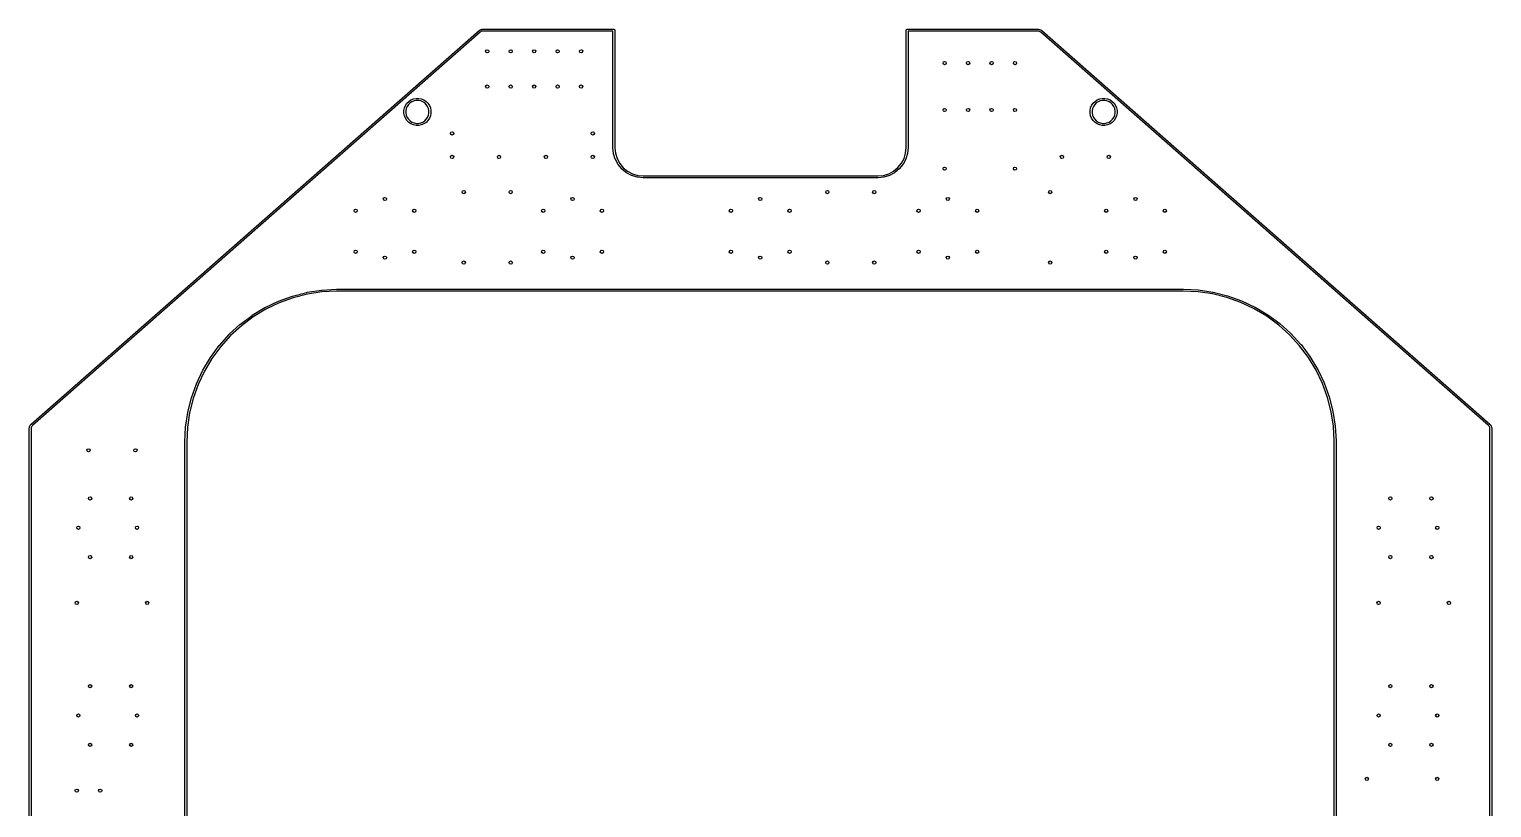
# Model space of a CAD drawing. Extents: x 17 to 176, y -177 to -9.
# Drawn here: x 17.2 to 175.6, y -93.3 to -9 of the extents above; entities that cross this region are included whole.
import ezdxf

# ---------------------------------------------------------------- set-up
doc = ezdxf.new("R2010")
doc.units = 0
doc.layers.add('BLACK', color=7, linetype='CONTINUOUS')

msp = doc.modelspace()

# ---------------------------------------------------------------- linework, layer by layer
at = {"layer": 'BLACK', "linetype": 'CONTINUOUS'}
for p, q in [((17.4069, -51.7871), (65.9241, -9.1919)), ((66.0487, -9.3486), (17.5439, -51.933)), ((65.9241, -9.1919), (65.9281, -9.189)), ((65.9281, -9.189), (66.0086, -9.1312)), ((65.9281, -9.189), (65.9281, -9.189)), ((66.0086, -9.1312), (66.0098, -9.1304)), ((66.0098, -9.1304), (66.0177, -9.126)), ((66.0177, -9.126), (66.0255, -9.1214)), ((66.0255, -9.1214), (66.1157, -9.0803)), ((66.1173, -9.2994), (66.0487, -9.3486)), ((66.1157, -9.0803), (66.117, -9.0798)), ((66.117, -9.0798), (66.1256, -9.0769)), ((66.1897, -9.2664), (66.1173, -9.2994)), ((66.1256, -9.0769), (66.1342, -9.074)), ((66.1342, -9.074), (66.2307, -9.0512)), ((66.2686, -9.2478), (66.1897, -9.2664)), ((66.2307, -9.0512), (66.2321, -9.0509)), ((66.2321, -9.0509), (66.2395, -9.05)), ((66.2395, -9.05), (66.247, -9.0488)), ((66.247, -9.0488), (66.3133, -9.0443)), ((66.3249, -9.244), (66.2686, -9.2478)), ((66.3133, -9.0443), (66.3167, -9.044)), ((66.3167, -9.044), (80.5131, -9.044)), ((80.418, -9.244), (66.3249, -9.244)), ((80.418, -21.8489), (80.418, -9.244)), ((80.5131, -9.044), (80.518, -9.0435)), ((80.518, -9.0435), (80.5229, -9.044)), ((80.5229, -9.044), (80.5376, -9.0455)), ((80.5376, -9.0455), (80.5565, -9.0512)), ((80.5565, -9.0512), (80.5738, -9.0604)), ((80.5738, -9.0604), (80.5891, -9.073)), ((80.5891, -9.073), (80.6015, -9.0882)), ((80.6015, -9.0882), (80.6108, -9.1055)), ((80.6108, -9.1055), (80.6166, -9.1244)), ((80.6166, -9.1244), (80.6185, -9.144)), ((80.6185, -9.144), (80.618, -9.1489)), ((80.618, -9.1489), (80.618, -21.8439)), ((112.168, -9.144), (112.169, -9.1244)), ((112.168, -9.1489), (112.168, -9.144)), ((112.168, -21.8391), (112.168, -9.1489)), ((112.169, -9.1244), (112.175, -9.1055)), ((112.175, -9.1055), (112.184, -9.0882)), ((112.184, -9.0882), (112.197, -9.073)), ((112.197, -9.073), (112.212, -9.0604)), ((112.212, -9.0604), (112.23, -9.0512)), ((112.23, -9.0512), (112.248, -9.0455)), ((112.248, -9.0455), (112.263, -9.044)), ((112.263, -9.044), (112.268, -9.0435)), ((112.268, -9.0435), (112.273, -9.044)), ((112.273, -9.044), (126.469, -9.044)), ((126.46, -9.244), (112.368, -9.244)), ((112.368, -9.244), (112.368, -21.8489)), ((126.544, -9.2522), (126.46, -9.244)), ((126.469, -9.044), (126.474, -9.0445)), ((126.474, -9.0445), (126.474, -9.0445)), ((126.474, -9.0445), (126.573, -9.0541)), ((126.62, -9.2752), (126.544, -9.2522)), ((126.573, -9.0541), (126.573, -9.0541)), ((126.573, -9.0541), (126.574, -9.0543)), ((126.574, -9.0543), (126.583, -9.0562)), ((126.583, -9.0562), (126.592, -9.0579)), ((126.592, -9.0579), (126.687, -9.0866)), ((126.691, -9.3133), (126.62, -9.2752)), ((126.687, -9.0866), (126.688, -9.087)), ((126.688, -9.087), (126.697, -9.0906)), ((126.736, -9.3476), (126.691, -9.3133)), ((126.697, -9.0906), (126.705, -9.094)), ((126.705, -9.094), (126.792, -9.1406)), ((175.24, -51.931), (126.736, -9.3476)), ((126.792, -9.1406), (126.794, -9.1412)), ((126.794, -9.1412), (126.8, -9.1455)), ((126.8, -9.1455), (126.806, -9.1495)), ((126.806, -9.1495), (126.859, -9.1899)), ((126.859, -9.1899), (126.862, -9.1919)), ((126.862, -9.1919), (175.379, -51.7871)), ((57.8255, -17.5589), (57.936, -17.2922)), ((57.936, -17.2922), (58.0964, -17.0522)), ((58.13, -17.3959), (58.0361, -17.6228)), ((58.0964, -17.0522), (58.3005, -16.8481)), ((58.2664, -17.1918), (58.13, -17.3959)), ((58.4401, -17.0181), (58.2664, -17.1918)), ((58.3005, -16.8481), (58.5405, -16.6877)), ((58.6442, -16.8817), (58.4401, -17.0181)), ((58.5405, -16.6877), (58.8072, -16.5772)), ((58.8711, -16.7878), (58.6442, -16.8817)), ((58.8072, -16.5772), (59.0903, -16.5209)), ((59.1119, -16.7399), (58.8711, -16.7878)), ((59.0903, -16.5209), (59.379, -16.5209)), ((59.3575, -16.7399), (59.1119, -16.7399)), ((59.5983, -16.7878), (59.3575, -16.7399)), ((59.379, -16.5209), (59.6621, -16.5772)), ((59.8251, -16.8817), (59.5983, -16.7878)), ((59.6621, -16.5772), (59.9288, -16.6877)), ((60.0293, -17.0181), (59.8251, -16.8817)), ((59.9288, -16.6877), (60.1689, -16.8481)), ((60.2029, -17.1918), (60.0293, -17.0181)), ((60.1689, -16.8481), (60.373, -17.0522)), ((60.3393, -17.3959), (60.2029, -17.1918)), ((60.4333, -17.6228), (60.3393, -17.3959)), ((60.373, -17.0522), (60.5334, -17.2922)), ((60.5334, -17.2922), (60.6438, -17.5589)), ((132.142, -17.5589), (132.253, -17.2922)), ((132.253, -17.2922), (132.413, -17.0522)), ((132.447, -17.3959), (132.353, -17.6228)), ((132.413, -17.0522), (132.617, -16.8481)), ((132.583, -17.1918), (132.447, -17.3959)), ((132.757, -17.0181), (132.583, -17.1918)), ((132.617, -16.8481), (132.857, -16.6877)), ((132.961, -16.8817), (132.757, -17.0181)), ((132.857, -16.6877), (133.124, -16.5772)), ((133.188, -16.7878), (132.961, -16.8817)), ((133.124, -16.5772), (133.407, -16.5209)), ((133.429, -16.7399), (133.188, -16.7878)), ((133.407, -16.5209), (133.696, -16.5209)), ((133.674, -16.7399), (133.429, -16.7399)), ((133.915, -16.7878), (133.674, -16.7399)), ((133.696, -16.5209), (133.979, -16.5772)), ((134.142, -16.8817), (133.915, -16.7878)), ((133.979, -16.5772), (134.245, -16.6877)), ((134.346, -17.0181), (134.142, -16.8817)), ((134.245, -16.6877), (134.485, -16.8481)), ((134.52, -17.1918), (134.346, -17.0181)), ((134.485, -16.8481), (134.69, -17.0522)), ((134.656, -17.3959), (134.52, -17.1918)), ((134.75, -17.6228), (134.656, -17.3959)), ((134.69, -17.0522), (134.85, -17.2922)), ((134.85, -17.2922), (134.96, -17.5589)), ((57.7692, -17.842), (57.8255, -17.5589)), ((57.7692, -18.1307), (57.7692, -17.842)), ((57.8255, -18.4138), (57.7692, -18.1307)), ((57.936, -18.6805), (57.8255, -18.4138)), ((58.0964, -18.9206), (57.936, -18.6805)), ((58.0361, -17.6228), (57.9882, -17.8636)), ((57.9882, -17.8636), (57.9882, -18.1091)), ((57.9882, -18.1091), (58.0361, -18.35)), ((58.0361, -18.35), (58.13, -18.5768)), ((58.3005, -19.1247), (58.0964, -18.9206)), ((58.13, -18.5768), (58.2664, -18.781)), ((58.2664, -18.781), (58.4401, -18.9546)), ((58.4401, -18.9546), (58.6442, -19.091)), ((59.8251, -19.091), (60.0293, -18.9546)), ((60.0293, -18.9546), (60.2029, -18.781)), ((60.373, -18.9206), (60.1689, -19.1247)), ((60.2029, -18.781), (60.3393, -18.5768)), ((60.3393, -18.5768), (60.4333, -18.35)), ((60.5334, -18.6805), (60.373, -18.9206)), ((60.4812, -17.8636), (60.4333, -17.6228)), ((60.4333, -18.35), (60.4812, -18.1091)), ((60.4812, -18.1091), (60.4812, -17.8636)), ((60.6438, -18.4138), (60.5334, -18.6805)), ((60.6438, -17.5589), (60.7001, -17.842)), ((60.7001, -18.1307), (60.6438, -18.4138)), ((60.7001, -17.842), (60.7001, -18.1307)), ((132.086, -17.842), (132.142, -17.5589)), ((132.086, -18.1307), (132.086, -17.842)), ((132.142, -18.4138), (132.086, -18.1307)), ((132.253, -18.6805), (132.142, -18.4138)), ((132.413, -18.9206), (132.253, -18.6805)), ((132.353, -17.6228), (132.305, -17.8636)), ((132.305, -17.8636), (132.305, -18.1091)), ((132.305, -18.1091), (132.353, -18.35)), ((132.353, -18.35), (132.447, -18.5768)), ((132.617, -19.1247), (132.413, -18.9206)), ((132.447, -18.5768), (132.583, -18.781)), ((132.583, -18.781), (132.757, -18.9546)), ((132.757, -18.9546), (132.961, -19.091)), ((134.142, -19.091), (134.346, -18.9546)), ((134.346, -18.9546), (134.52, -18.781)), ((134.69, -18.9206), (134.485, -19.1247)), ((134.52, -18.781), (134.656, -18.5768)), ((134.656, -18.5768), (134.75, -18.35)), ((134.85, -18.6805), (134.69, -18.9206)), ((134.798, -17.8636), (134.75, -17.6228)), ((134.75, -18.35), (134.798, -18.1091)), ((134.798, -18.1091), (134.798, -17.8636)), ((134.96, -18.4138), (134.85, -18.6805)), ((134.96, -17.5589), (135.017, -17.842)), ((135.017, -18.1307), (134.96, -18.4138)), ((135.017, -17.842), (135.017, -18.1307)), ((58.5405, -19.285), (58.3005, -19.1247)), ((58.8072, -19.3955), (58.5405, -19.285)), ((58.6442, -19.091), (58.8711, -19.185)), ((59.0903, -19.4518), (58.8072, -19.3955)), ((58.8711, -19.185), (59.1119, -19.2329)), ((59.379, -19.4518), (59.0903, -19.4518)), ((59.1119, -19.2329), (59.3575, -19.2329)), ((59.3575, -19.2329), (59.5983, -19.185)), ((59.6621, -19.3955), (59.379, -19.4518)), ((59.5983, -19.185), (59.8251, -19.091)), ((59.9288, -19.285), (59.6621, -19.3955)), ((60.1689, -19.1247), (59.9288, -19.285)), ((132.857, -19.285), (132.617, -19.1247)), ((133.124, -19.3955), (132.857, -19.285)), ((132.961, -19.091), (133.188, -19.185)), ((133.407, -19.4518), (133.124, -19.3955)), ((133.188, -19.185), (133.429, -19.2329)), ((133.696, -19.4518), (133.407, -19.4518)), ((133.429, -19.2329), (133.674, -19.2329)), ((133.674, -19.2329), (133.915, -19.185)), ((133.979, -19.3955), (133.696, -19.4518)), ((133.915, -19.185), (134.142, -19.091)), ((134.245, -19.285), (133.979, -19.3955)), ((134.485, -19.1247), (134.245, -19.285)), ((80.418, -21.8491), (80.418, -21.8489)), ((80.4181, -21.8665), (80.418, -21.8491)), ((80.4185, -21.8709), (80.4181, -21.8665)), ((80.4185, -21.8752), (80.4185, -21.8709)), ((80.4186, -21.8766), (80.4185, -21.8752)), ((80.4834, -22.4929), (80.4186, -21.8766)), ((80.618, -21.8439), (80.6181, -21.8607)), ((80.6181, -21.8607), (80.6813, -22.4622)), ((112.109, -22.4412), (112.168, -21.8391)), ((112.368, -21.8538), (112.307, -22.4705)), ((112.368, -21.8489), (112.368, -21.8537)), ((112.368, -21.8537), (112.368, -21.8538)), ((80.4852, -22.5018), (80.4834, -22.4929)), ((80.4869, -22.5107), (80.4852, -22.5018)), ((80.4873, -22.512), (80.4869, -22.5107)), ((80.6706, -23.1039), (80.4873, -22.512)), ((80.6741, -23.1123), (80.6706, -23.1039)), ((80.6775, -23.1207), (80.6741, -23.1123)), ((80.6781, -23.1219), (80.6775, -23.1207)), ((80.9728, -23.667), (80.6781, -23.1219)), ((80.6813, -22.4622), (80.8587, -23.0354)), ((80.8587, -23.0354), (81.1441, -23.5633)), ((80.9779, -23.6745), (80.9728, -23.667)), ((80.9829, -23.6821), (80.9779, -23.6745)), ((80.9837, -23.6832), (80.9829, -23.6821)), ((80.9838, -23.6832), (80.9837, -23.6832)), ((81.3787, -24.1606), (80.9838, -23.6832)), ((80.9838, -23.6832), (80.9838, -23.6832)), ((81.1441, -23.5633), (81.5266, -24.0256)), ((111.275, -24.0104), (111.654, -23.5454)), ((111.815, -23.6642), (111.423, -24.1444)), ((111.654, -23.5454), (111.936, -23.0156)), ((111.82, -23.6567), (111.815, -23.6642)), ((111.825, -23.6492), (111.82, -23.6567)), ((111.826, -23.648), (111.825, -23.6492)), ((112.117, -23.1008), (111.826, -23.648)), ((111.826, -23.648), (111.826, -23.648)), ((111.826, -23.648), (111.826, -23.648)), ((111.936, -23.0156), (112.109, -22.4412)), ((112.12, -23.0925), (112.117, -23.1008)), ((112.124, -23.0841), (112.12, -23.0925)), ((112.303, -22.4896), (112.124, -23.0828)), ((112.124, -23.0828), (112.124, -23.0841)), ((112.305, -22.4807), (112.303, -22.4896)), ((112.307, -22.4718), (112.305, -22.4807)), ((112.307, -22.4705), (112.307, -22.4718)), ((81.3852, -24.167), (81.3787, -24.1606)), ((81.3915, -24.1735), (81.3852, -24.167)), ((81.3926, -24.1744), (81.3915, -24.1735)), ((81.8728, -24.566), (81.3926, -24.1744)), ((81.3926, -24.1744), (81.3926, -24.1744)), ((81.3926, -24.1744), (81.3926, -24.1744)), ((81.5266, -24.0256), (81.9916, -24.4048)), ((81.8803, -24.571), (81.8728, -24.566)), ((81.8878, -24.5762), (81.8803, -24.571)), ((81.889, -24.5768), (81.8878, -24.5762)), ((82.4362, -24.8677), (81.889, -24.5768)), ((81.889, -24.5768), (81.889, -24.5768)), ((81.889, -24.5768), (81.889, -24.5768)), ((81.9916, -24.4048), (82.5214, -24.6865)), ((82.4445, -24.8712), (82.4362, -24.8677)), ((82.4529, -24.8748), (82.4445, -24.8712)), ((82.4542, -24.8752), (82.4529, -24.8748)), ((83.0474, -25.0543), (82.4542, -24.8752)), ((82.4542, -24.8752), (82.4542, -24.8752)), ((82.5214, -24.6865), (83.0958, -24.86)), ((83.0563, -25.056), (83.0474, -25.0543)), ((83.0652, -25.0579), (83.0563, -25.056)), ((83.0665, -25.0581), (83.0652, -25.0579)), ((83.6832, -25.1185), (83.0665, -25.0581)), ((83.0665, -25.0581), (83.0665, -25.0581)), ((83.0958, -24.86), (83.6979, -24.919)), ((83.6833, -25.1185), (83.6832, -25.1185)), ((83.6881, -25.119), (83.6833, -25.1185)), ((109.098, -25.119), (83.6881, -25.119)), ((83.6979, -24.919), (109.093, -24.919)), ((109.093, -24.919), (109.11, -24.9189)), ((109.116, -25.1189), (109.098, -25.119)), ((109.098, -25.119), (109.098, -25.119)), ((109.11, -24.9189), (109.711, -24.8557)), ((109.12, -25.1185), (109.116, -25.1189)), ((109.124, -25.1185), (109.12, -25.1185)), ((109.126, -25.1184), (109.124, -25.1185)), ((109.742, -25.0536), (109.126, -25.1184)), ((109.711, -24.8557), (110.284, -24.6783)), ((109.751, -25.0518), (109.742, -25.0536)), ((109.76, -25.0501), (109.751, -25.0518)), ((109.761, -25.0497), (109.76, -25.0501)), ((110.353, -24.8664), (109.761, -25.0497)), ((110.284, -24.6783), (110.812, -24.3929)), ((110.361, -24.8629), (110.353, -24.8664)), ((110.37, -24.8595), (110.361, -24.8629)), ((110.371, -24.8589), (110.37, -24.8595)), ((110.916, -24.5642), (110.371, -24.8589)), ((110.812, -24.3929), (111.275, -24.0104)), ((110.924, -24.5591), (110.916, -24.5642)), ((110.931, -24.5541), (110.924, -24.5591)), ((110.932, -24.5533), (110.931, -24.5541)), ((111.41, -24.1583), (110.932, -24.5532)), ((110.932, -24.5532), (110.932, -24.5532)), ((110.932, -24.5532), (110.932, -24.5533)), ((111.416, -24.1518), (111.41, -24.1583)), ((111.422, -24.1455), (111.416, -24.1518)), ((111.423, -24.1444), (111.422, -24.1455)), ((111.423, -24.1444), (111.423, -24.1444)), ((111.423, -24.1444), (111.423, -24.1444)), ((44.1987, -38.4652), (45.7081, -37.9158)), ((45.7081, -37.9158), (45.7082, -37.9158)), ((45.7082, -37.9158), (45.7095, -37.9153)), ((45.7082, -37.9158), (45.7082, -37.9158)), ((45.7095, -37.9153), (45.7135, -37.9142)), ((45.7135, -37.9142), (45.7175, -37.9129)), ((45.7175, -37.9129), (47.2733, -37.5135)), ((47.3183, -37.7084), (45.772, -38.1054)), ((47.2733, -37.5134), (47.2747, -37.5131)), ((47.2733, -37.5135), (47.2733, -37.5134)), ((47.2733, -37.5134), (47.2733, -37.5134)), ((47.2747, -37.5131), (47.2788, -37.5123)), ((47.2788, -37.5123), (47.2829, -37.5115)), ((47.2829, -37.5115), (48.8703, -37.2657)), ((48.896, -37.4641), (47.3183, -37.7084)), ((48.8703, -37.2657), (48.8717, -37.2655)), ((48.8717, -37.2655), (48.8759, -37.2652)), ((48.8759, -37.2652), (48.88, -37.2647)), ((48.88, -37.2647), (50.4838, -37.1751)), ((50.4923, -37.3749), (48.896, -37.4641)), ((50.4838, -37.1751), (50.4852, -37.175)), ((50.4852, -37.175), (50.4871, -37.175)), ((50.4871, -37.175), (50.489, -37.1749)), ((50.489, -37.1749), (50.5991, -37.1745)), ((50.6042, -37.3745), (50.4923, -37.3749)), ((50.5991, -37.1745), (50.5992, -37.1745)), ((50.5992, -37.1745), (142.187, -37.1745)), ((142.179, -37.3745), (50.6042, -37.3745)), ((143.776, -37.4526), (142.179, -37.3745)), ((142.187, -37.1745), (142.189, -37.1747)), ((142.189, -37.1747), (143.791, -37.2531)), ((145.356, -37.6858), (143.776, -37.4526)), ((143.791, -37.2531), (143.793, -37.2532)), ((143.793, -37.2532), (143.797, -37.2536)), ((143.797, -37.2536), (143.801, -37.254)), ((143.801, -37.254), (145.39, -37.4887)), ((146.905, -38.0721), (145.356, -37.6858)), ((145.39, -37.4887), (145.391, -37.4889)), ((145.391, -37.4889), (145.395, -37.4898)), ((145.395, -37.4898), (145.399, -37.4906)), ((145.399, -37.4906), (146.958, -37.8792)), ((146.958, -37.8792), (146.958, -37.8792)), ((146.958, -37.8792), (146.958, -37.8792)), ((146.958, -37.8792), (146.959, -37.8795)), ((146.959, -37.8795), (146.963, -37.8808)), ((146.963, -37.8808), (146.967, -37.882)), ((146.967, -37.882), (148.481, -38.4208)), ((41.3586, -39.9998), (42.7325, -39.1677)), ((42.832, -39.3413), (41.4664, -40.1683)), ((42.7325, -39.1677), (42.7337, -39.167)), ((42.7337, -39.167), (42.7374, -39.165)), ((42.7374, -39.165), (42.7411, -39.163)), ((42.7411, -39.163), (44.1897, -38.469)), ((44.2717, -38.6515), (42.832, -39.3413)), ((44.1897, -38.469), (44.1897, -38.469)), ((44.1897, -38.469), (44.1898, -38.469)), ((44.1898, -38.469), (44.191, -38.4684)), ((44.191, -38.4684), (44.1949, -38.4668)), ((44.1949, -38.4668), (44.1987, -38.4652)), ((45.772, -38.1054), (44.2717, -38.6515)), ((148.409, -38.6076), (146.905, -38.0721)), ((149.854, -39.2874), (148.409, -38.6076)), ((148.481, -38.4208), (148.482, -38.4213)), ((148.482, -38.4213), (148.486, -38.423)), ((148.486, -38.423), (148.49, -38.4246)), ((148.49, -38.4246), (149.943, -39.1085)), ((151.225, -40.1049), (149.854, -39.2874)), ((149.943, -39.1085), (149.944, -39.1091)), ((149.944, -39.1091), (149.948, -39.1111)), ((149.948, -39.1111), (149.952, -39.1131)), ((149.952, -39.1131), (151.331, -39.9356)), ((38.8706, -42.0568), (40.0567, -40.9737)), ((40.188, -41.1247), (39.009, -42.2012)), ((40.0567, -40.9737), (40.0578, -40.9727)), ((40.0578, -40.9727), (40.061, -40.9701)), ((40.061, -40.9701), (40.0643, -40.9675)), ((40.0643, -40.9675), (41.3505, -40.0053)), ((41.4664, -40.1683), (40.188, -41.1247)), ((41.3505, -40.0052), (41.3516, -40.0044)), ((41.3505, -40.0053), (41.3505, -40.0052)), ((41.3505, -40.0052), (41.3505, -40.0052)), ((41.3516, -40.0044), (41.3551, -40.0021)), ((41.3551, -40.0021), (41.3586, -39.9998)), ((152.51, -41.0523), (151.225, -40.1049)), ((151.331, -39.9356), (151.331, -39.9356)), ((151.331, -39.9356), (151.331, -39.9356)), ((151.331, -39.9356), (151.333, -39.9363)), ((151.333, -39.9363), (151.336, -39.9387)), ((151.336, -39.9387), (151.34, -39.941)), ((151.34, -39.941), (152.632, -40.8942)), ((153.696, -42.1205), (152.51, -41.0523)), ((152.632, -40.8942), (152.634, -40.895)), ((152.634, -40.895), (152.637, -40.8977)), ((152.637, -40.8977), (152.64, -40.9004)), ((152.64, -40.9004), (153.834, -41.9752)), ((37.7889, -43.2574), (38.8637, -42.0637)), ((39.009, -42.2012), (37.9408, -43.3876)), ((38.8637, -42.0637), (38.8646, -42.0627)), ((38.8646, -42.0627), (38.8676, -42.0598)), ((38.8676, -42.0598), (38.8706, -42.0568)), ((154.773, -43.2995), (153.696, -42.1205)), ((153.834, -41.9752), (153.835, -41.9761)), ((153.835, -41.9761), (153.838, -41.9791)), ((153.838, -41.9791), (153.841, -41.9821)), ((153.841, -41.9821), (154.924, -43.1682)), ((36.8295, -44.5579), (37.7827, -43.265)), ((37.9408, -43.3876), (36.9934, -44.6727)), ((37.7827, -43.265), (37.7835, -43.2639)), ((37.7835, -43.2639), (37.7862, -43.2607)), ((37.7862, -43.2607), (37.7889, -43.2574)), ((155.729, -44.5779), (154.773, -43.2995)), ((154.924, -43.1682), (154.925, -43.1693)), ((154.925, -43.1693), (154.927, -43.1725)), ((154.927, -43.1725), (154.93, -43.1758)), ((154.93, -43.1758), (155.892, -44.462)), ((36.0016, -45.9458), (36.8241, -44.5661)), ((36.9934, -44.6727), (36.1759, -46.044)), ((36.8241, -44.566), (36.8248, -44.5649)), ((36.8241, -44.5661), (36.8241, -44.566)), ((36.8241, -44.566), (36.8241, -44.566)), ((36.8248, -44.5649), (36.8272, -44.5614)), ((36.8272, -44.5614), (36.8295, -44.5579)), ((156.556, -45.9435), (155.729, -44.5779)), ((155.892, -44.462), (155.892, -44.462)), ((155.892, -44.462), (155.892, -44.462)), ((155.892, -44.462), (155.893, -44.4631)), ((155.893, -44.4631), (155.895, -44.4666)), ((155.895, -44.4666), (155.898, -44.4701)), ((155.898, -44.4701), (156.73, -45.844)), ((156.73, -45.844), (156.731, -45.8452)), ((156.731, -45.8452), (156.732, -45.8489)), ((156.732, -45.8489), (156.734, -45.8526)), ((156.734, -45.8526), (157.429, -47.3012)), ((34.7705, -48.9301), (35.3093, -47.4169)), ((35.4961, -47.4886), (34.9606, -48.9926)), ((35.3093, -47.4169), (35.3098, -47.4156)), ((35.3098, -47.4156), (35.3115, -47.4117)), ((35.3115, -47.4117), (35.3131, -47.4078)), ((35.3131, -47.4078), (35.997, -45.9544)), ((36.1759, -46.044), (35.4961, -47.4886)), ((35.997, -45.9544), (35.9976, -45.9532)), ((35.9976, -45.9532), (35.9996, -45.9495)), ((35.9996, -45.9495), (36.0016, -45.9458)), ((157.246, -47.3832), (156.556, -45.9435)), ((157.792, -48.8835), (157.246, -47.3832)), ((157.429, -47.3012), (157.429, -47.3012)), ((157.429, -47.3012), (157.429, -47.3013)), ((157.429, -47.3013), (157.429, -47.3025)), ((157.429, -47.3025), (157.431, -47.3064)), ((157.431, -47.3064), (157.432, -47.3102)), ((157.432, -47.3102), (157.982, -48.8196)), ((34.3791, -50.498), (34.7677, -48.9394)), ((34.9606, -48.9926), (34.5743, -50.5417)), ((34.7677, -48.9394), (34.768, -48.9381)), ((34.768, -48.9381), (34.7693, -48.9341)), ((34.7693, -48.9341), (34.7705, -48.9301)), ((158.189, -50.4298), (157.792, -48.8835)), ((157.982, -48.8196), (157.982, -48.8197)), ((157.982, -48.8197), (157.982, -48.8197)), ((157.982, -48.8197), (157.982, -48.821)), ((157.982, -48.821), (157.983, -48.825)), ((157.983, -48.825), (157.985, -48.829)), ((157.985, -48.829), (158.384, -50.3848)), ((34.1425, -52.0967), (34.3772, -50.5076)), ((34.5743, -50.5417), (34.3411, -52.121)), ((34.3772, -50.5076), (34.3774, -50.5062)), ((34.3774, -50.5062), (34.3783, -50.5022)), ((34.3783, -50.5022), (34.3791, -50.498)), ((158.433, -52.0075), (158.189, -50.4298)), ((158.384, -50.3848), (158.384, -50.3848)), ((158.384, -50.3848), (158.384, -50.3848)), ((158.384, -50.3848), (158.384, -50.3862)), ((158.384, -50.3862), (158.385, -50.3903)), ((158.385, -50.3903), (158.386, -50.3944)), ((158.386, -50.3944), (158.632, -51.9818)), ((17.2037, -52.2359), (17.2042, -52.2311)), ((17.2038, -176.027), (17.2037, -52.2359)), ((17.2042, -52.231), (17.2139, -52.1324)), ((17.2042, -52.2311), (17.2042, -52.231)), ((17.2139, -52.1324), (17.214, -52.131)), ((17.214, -52.131), (17.2159, -52.1221)), ((17.2159, -52.1221), (17.2177, -52.1132)), ((17.2177, -52.1132), (17.2463, -52.0183)), ((17.2463, -52.0183), (17.2468, -52.017)), ((17.2468, -52.017), (17.2503, -52.0086)), ((17.2503, -52.0086), (17.2538, -52.0003)), ((17.2538, -52.0003), (17.3003, -51.9127)), ((17.3003, -51.9127), (17.301, -51.9115)), ((17.3003, -51.9127), (17.3003, -51.9127)), ((17.3003, -51.9127), (17.3003, -51.9127)), ((17.301, -51.9115), (17.3061, -51.904)), ((17.3061, -51.904), (17.3111, -51.8965)), ((17.3111, -51.8965), (17.3738, -51.8196)), ((17.3738, -51.8196), (17.3747, -51.8186)), ((17.3747, -51.8186), (17.3789, -51.8144)), ((17.3789, -51.8144), (17.3828, -51.81)), ((17.3828, -51.81), (17.4058, -51.7884)), ((17.412, -52.1616), (17.4037, -52.2457)), ((17.4037, -52.2457), (17.4037, -176.02)), ((17.4058, -51.7884), (17.4069, -51.7871)), ((17.435, -52.0855), (17.412, -52.1616)), ((17.4723, -52.0153), (17.435, -52.0855)), ((17.5246, -51.9512), (17.4723, -52.0153)), ((17.5439, -51.933), (17.5246, -51.9512)), ((34.0632, -53.7083), (34.1416, -52.1064)), ((34.1416, -52.1064), (34.1417, -52.105)), ((34.1417, -52.105), (34.1421, -52.1008)), ((34.1421, -52.1008), (34.1425, -52.0967)), ((34.3411, -52.121), (34.263, -53.7181)), ((158.523, -53.6038), (158.433, -52.0075)), ((158.632, -51.9818), (158.632, -51.9832)), ((158.632, -51.9832), (158.632, -51.9874)), ((158.632, -51.9874), (158.633, -51.9915)), ((158.633, -51.9915), (158.722, -53.5953)), ((175.297, -51.9926), (175.24, -51.931)), ((175.34, -52.0601), (175.297, -51.9926)), ((175.368, -52.1345), (175.34, -52.0601)), ((175.381, -52.2161), (175.368, -52.1345)), ((175.379, -51.7871), (175.382, -51.7907)), ((175.382, -52.2426), (175.381, -52.2161)), ((175.382, -51.7907), (175.382, -51.7907)), ((175.382, -51.7907), (175.45, -51.8631)), ((175.382, -176.017), (175.382, -52.2426)), ((175.45, -51.8631), (175.451, -51.8641)), ((175.451, -51.8641), (175.457, -51.8713)), ((175.457, -51.8713), (175.462, -51.8785)), ((175.462, -51.8785), (175.514, -51.9627)), ((175.514, -51.9627), (175.515, -51.9639)), ((175.515, -51.9639), (175.519, -51.9721)), ((175.519, -51.9721), (175.523, -51.9802)), ((175.523, -51.9802), (175.558, -52.0729)), ((175.558, -52.0729), (175.558, -52.0729)), ((175.558, -52.0729), (175.558, -52.0729)), ((175.558, -52.0729), (175.559, -52.0742)), ((175.559, -52.0742), (175.561, -52.083)), ((175.561, -52.083), (175.563, -52.0918)), ((175.563, -52.0918), (175.58, -52.1895)), ((175.58, -52.1895), (175.58, -52.1909)), ((175.58, -52.1909), (175.58, -52.1968)), ((175.58, -52.1968), (175.581, -52.2027)), ((175.581, -52.2027), (175.582, -52.2342)), ((175.582, -52.2342), (175.582, -52.2359)), ((175.582, -52.2359), (175.582, -176.027)), ((34.063, -53.7107), (34.0632, -53.7083)), ((34.063, -145.298), (34.063, -53.7107)), ((34.263, -53.7181), (34.263, -145.293)), ((158.523, -53.716), (158.523, -53.6038)), ((158.523, -145.291), (158.523, -53.716)), ((158.722, -53.5953), (158.723, -53.5967)), ((158.723, -53.5967), (158.722, -53.5986)), ((158.722, -53.5986), (158.723, -53.6005)), ((158.723, -53.6005), (158.723, -53.7106)), ((158.723, -53.7106), (158.723, -53.7107)), ((158.723, -53.7107), (158.723, -145.298))]:
    msp.add_line(p, q, dxfattribs=at)
at = {"layer": 'BLACK'}
for centre in [(66.802, -11.43), (66.802, -11.43), (69.342, -11.43), (69.342, -11.43), (71.882, -11.43), (71.882, -11.43), (74.422, -11.43), (74.422, -11.43), (76.962, -11.43), (76.962, -11.43), (116.332, -12.7), (116.332, -12.7), (118.872, -12.7), (118.872, -12.7), (121.412, -12.7), (121.412, -12.7), (123.952, -12.7), (123.952, -12.7), (66.802, -15.24), (66.802, -15.24), (69.342, -15.24), (69.342, -15.24), (71.882, -15.24), (71.882, -15.24), (74.422, -15.24), (74.422, -15.24), (76.962, -15.24), (76.962, -15.24), (116.332, -17.78), (116.332, -17.78), (118.872, -17.78), (118.872, -17.78), (121.412, -17.78), (121.412, -17.78), (123.952, -17.78), (123.952, -17.78), (62.992, -20.32), (62.992, -20.32), (78.232, -20.32), (78.232, -20.32), (62.992, -22.86), (62.992, -22.86), (68.072, -22.86), (68.072, -22.86), (73.152, -22.86), (73.152, -22.86), (78.232, -22.86), (78.232, -22.86), (129.032, -22.86), (129.032, -22.86), (134.112, -22.86), (134.112, -22.86), (116.332, -24.13), (116.332, -24.13), (123.952, -24.13), (123.952, -24.13), (64.262, -26.67), (64.262, -26.67), (69.342, -26.67), (69.342, -26.67), (103.632, -26.67), (103.632, -26.67), (108.712, -26.67), (108.712, -26.67), (127.762, -26.67), (127.762, -26.67), (52.547, -28.681), (52.547, -28.681), (55.722, -27.411), (55.722, -27.411), (58.897, -28.681), (58.897, -28.681), (72.867, -28.681), (72.867, -28.681), (76.042, -27.411), (76.042, -27.411), (79.217, -28.681), (79.217, -28.681), (93.187, -28.681), (93.187, -28.681), (96.362, -27.411), (96.362, -27.411), (99.537, -28.681), (99.537, -28.681), (113.507, -28.681), (113.507, -28.681), (116.682, -27.411), (116.682, -27.411), (119.857, -28.681), (119.857, -28.681), (133.827, -28.681), (133.827, -28.681), (137.002, -27.411), (137.002, -27.411), (140.177, -28.681), (140.177, -28.681), (52.547, -33.126), (52.547, -33.126), (58.897, -33.126), (58.897, -33.126), (72.867, -33.126), (72.867, -33.126), (79.217, -33.126), (79.217, -33.126), (93.187, -33.126), (93.187, -33.126), (99.537, -33.126), (99.537, -33.126), (113.507, -33.126), (113.507, -33.126), (119.857, -33.126), (119.857, -33.126), (133.827, -33.126), (133.827, -33.126), (140.177, -33.126), (140.177, -33.126), (55.722, -33.761), (55.722, -33.761), (64.262, -34.29), (64.262, -34.29), (69.342, -34.29), (69.342, -34.29), (76.042, -33.761), (76.042, -33.761), (96.362, -33.761), (96.362, -33.761), (103.632, -34.29), (103.632, -34.29), (108.712, -34.29), (108.712, -34.29), (116.682, -33.761), (116.682, -33.761), (127.762, -34.29), (127.762, -34.29), (137.002, -33.761), (137.002, -33.761), (23.622, -54.61), (23.622, -54.61), (28.702, -54.61), (28.702, -54.61), (23.793, -59.815), (23.793, -59.815), (28.238, -59.815), (28.238, -59.815), (164.603, -59.815), (164.603, -59.815), (169.048, -59.815), (169.048, -59.815), (22.523, -62.99), (22.523, -62.99), (28.873, -62.99), (28.873, -62.99), (163.333, -62.99), (163.333, -62.99), (169.683, -62.99), (169.683, -62.99), (23.793, -66.165), (23.793, -66.165), (28.238, -66.165), (28.238, -66.165), (164.603, -66.165), (164.603, -66.165), (169.048, -66.165), (169.048, -66.165), (22.352, -71.12), (22.352, -71.12), (29.972, -71.12), (29.972, -71.12), (163.322, -71.12), (163.322, -71.12), (170.942, -71.12), (170.942, -71.12), (23.793, -80.135), (23.793, -80.135), (28.238, -80.135), (28.238, -80.135), (164.603, -80.135), (164.603, -80.135), (169.048, -80.135), (169.048, -80.135), (22.523, -83.31), (22.523, -83.31), (28.873, -83.31), (28.873, -83.31), (163.333, -83.31), (163.333, -83.31), (169.683, -83.31), (169.683, -83.31), (23.793, -86.485), (23.793, -86.485), (28.238, -86.485), (28.238, -86.485), (164.603, -86.485), (164.603, -86.485), (169.048, -86.485), (169.048, -86.485), (162.052, -90.17), (162.052, -90.17), (169.672, -90.17), (169.672, -90.17), (22.352, -91.44), (22.352, -91.44), (24.892, -91.44), (24.892, -91.44)]:
    msp.add_circle(centre, 0.175, dxfattribs=at)

doc.saveas('drawing.dxf')
